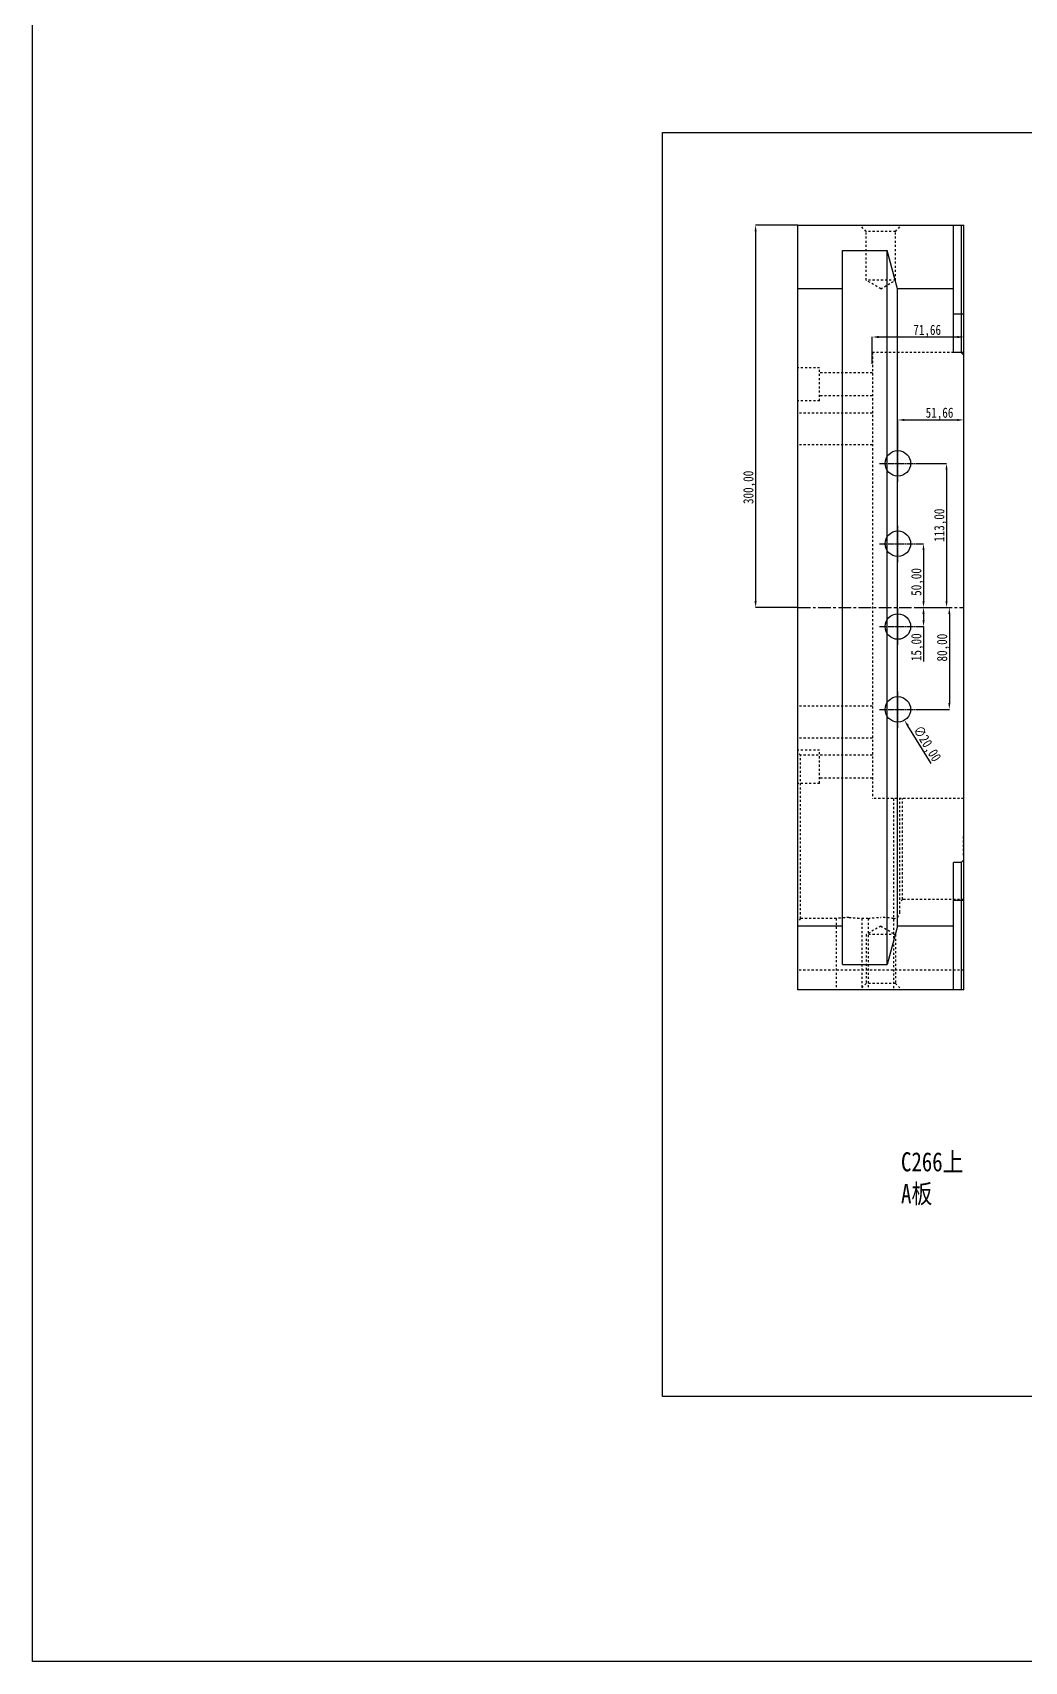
# Model space of a CAD drawing. Header units: millimetres. Extents: x -685 to 1888, y -6001 to 855.
# Drawn here: x -685 to 93, y -6001 to -4723 of the extents above; entities that cross this region are included whole.
import ezdxf

# ---------------------------------------------------------------- set-up
doc = ezdxf.new("R2010")
doc.units = ezdxf.units.MM
doc.header["$LTSCALE"] = 16.335
doc.header["$PDMODE"] = 3
doc.header["$PDSIZE"] = 0.3125
doc.linetypes.add('CENTER', pattern=[0.6, 0.375, -0.075, 0.075, -0.075])
doc.linetypes.add('HIDDEN', pattern=[0.2, 0.1, -0.1])
doc.layers.get('0').update_dxf_attribs({"linetype": 'CONTINUOUS'})
doc.layers.get('Defpoints').update_dxf_attribs({"linetype": 'CONTINUOUS'})
doc.layers.add('DEFAULT_2', color=8, linetype='HIDDEN')
doc.styles.get("Standard").update_dxf_attribs({"font": 'txt', "width": 0.8})
doc.dimstyles.new('mold', dxfattribs={"dimtxt": 8, "dimasz": 5, "dimexe": 0, "dimexo": 0, "dimgap": 0, "dimtad": 1, "dimzin": 1, "dimtxsty": 'Standard', "dimcen": 0, "dimclrd": 4, "dimclre": 4, "dimclrt": 6, "dimazin": 0, "dimtfac": 1, "dimtofl": 0, "dimtmove": 0, "dimatfit": 3, "dimfxl": 0, "dimarcsym": 0})

# ---------------------------------------------------------------- blocks, each defined once
blk = doc.blocks.new('*D331')
at = {"color": 4, "lineweight": -2}
for p, q in [((-84.8, -4874.4), (-118, -4874.4)), ((-118, -4879.4), (-118, -5169.4)), ((-84.8, -5174.4), (-118, -5174.4))]:
    blk.add_line(p, q, dxfattribs=at)
at = {"color": 4}
for points in [[(-118.9, -4879.4), (-117.2, -4879.4), (-118, -4874.4)], [(-118.9, -5169.4), (-117.2, -5169.4), (-118, -5174.4)]]:
    blk.add_solid(points, dxfattribs=at)
at = {"layer": 'Defpoints', "color": 0}
for p in [(-84.8, -4874.4), (-118, -5174.4), (-84.8, -5174.4)]:
    blk.add_point(p, dxfattribs=at)
at = {"color": 6, "insert": (-122.7, -5080.2), "char_height": 8, "attachment_point": 5, "rotation": 90}
blk.add_mtext('300,00', dxfattribs=at)
blk = doc.blocks.new('*D443')
at = {"color": 4, "lineweight": -2}
for p, q in [((-6.5, -5055), (-6.5, -5027.3)), ((-1.5, -5027.3), (40.2, -5027.3)), ((45.2, -5037.7), (45.2, -5027.3))]:
    blk.add_line(p, q, dxfattribs=at)
at = {"color": 4}
for points in [[(-1.5, -5026.5), (-1.5, -5028.1), (-6.5, -5027.3)], [(40.2, -5026.5), (40.2, -5028.1), (45.2, -5027.3)]]:
    blk.add_solid(points, dxfattribs=at)
at = {"layer": 'Defpoints', "color": 0}
for p in [(45.2, -5027.3), (45.2, -5037.7), (-6.5, -5055)]:
    blk.add_point(p, dxfattribs=at)
at = {"color": 6, "insert": (26.2, -5022.6), "char_height": 8, "attachment_point": 5}
blk.add_mtext('51,66', dxfattribs=at)
blk = doc.blocks.new('*D444')
at = {"color": 4, "lineweight": -2}
for p, q in [((7.9, -5061.4), (31.7, -5061.4)), ((31.7, -5066.4), (31.7, -5169.4)), ((13, -5174.4), (31.7, -5174.4))]:
    blk.add_line(p, q, dxfattribs=at)
at = {"color": 4}
for points in [[(30.9, -5066.4), (32.5, -5066.4), (31.7, -5061.4)], [(30.9, -5169.4), (32.5, -5169.4), (31.7, -5174.4)]]:
    blk.add_solid(points, dxfattribs=at)
at = {"layer": 'Defpoints', "color": 0}
for p in [(7.9, -5061.4), (13, -5174.4), (31.7, -5174.4)]:
    blk.add_point(p, dxfattribs=at)
at = {"color": 6, "insert": (27, -5109.9), "char_height": 8, "attachment_point": 5, "rotation": 90}
blk.add_mtext('113,00', dxfattribs=at)
blk = doc.blocks.new('*D445')
at = {"color": 4, "lineweight": -2}
for p, q in [((7.9, -5124.4), (13.6, -5124.4)), ((13.6, -5129.4), (13.6, -5169.4)), ((7.9, -5174.4), (13.6, -5174.4))]:
    blk.add_line(p, q, dxfattribs=at)
at = {"color": 4}
for points in [[(12.8, -5129.4), (14.5, -5129.4), (13.6, -5124.4)], [(12.8, -5169.4), (14.5, -5169.4), (13.6, -5174.4)]]:
    blk.add_solid(points, dxfattribs=at)
at = {"layer": 'Defpoints', "color": 0}
for p in [(7.9, -5124.4), (7.9, -5174.4), (13.6, -5174.4)]:
    blk.add_point(p, dxfattribs=at)
at = {"color": 6, "insert": (9, -5154.4), "char_height": 8, "attachment_point": 5, "rotation": 90}
blk.add_mtext('50,00', dxfattribs=at)
blk = doc.blocks.new('*D446')
at = {"color": 4, "lineweight": -2}
for p, q in [((7.9, -5174.4), (13.7, -5174.4)), ((13.7, -5179.4), (13.7, -5184.4)), ((7.9, -5189.4), (13.7, -5189.4)), ((13.7, -5189.4), (13.7, -5216.8))]:
    blk.add_line(p, q, dxfattribs=at)
at = {"color": 4}
for points in [[(12.8, -5179.4), (14.5, -5179.4), (13.7, -5174.4)], [(12.8, -5184.4), (14.5, -5184.4), (13.7, -5189.4)]]:
    blk.add_solid(points, dxfattribs=at)
at = {"layer": 'Defpoints', "color": 0}
for p in [(7.9, -5174.4), (13.7, -5174.4), (7.9, -5189.4)]:
    blk.add_point(p, dxfattribs=at)
at = {"color": 6, "insert": (9, -5205.6), "char_height": 8, "attachment_point": 5, "rotation": 90}
blk.add_mtext('15,00', dxfattribs=at)
blk = doc.blocks.new('*D447')
at = {"color": 4, "lineweight": -2}
for p, q in [((7.9, -5174.4), (33.9, -5174.4)), ((33.9, -5179.4), (33.9, -5249.4)), ((7.9, -5254.4), (33.9, -5254.4))]:
    blk.add_line(p, q, dxfattribs=at)
at = {"color": 4}
for points in [[(33.1, -5179.4), (34.7, -5179.4), (33.9, -5174.4)], [(33.1, -5249.4), (34.7, -5249.4), (33.9, -5254.4)]]:
    blk.add_solid(points, dxfattribs=at)
at = {"layer": 'Defpoints', "color": 0}
for p in [(7.9, -5174.4), (7.9, -5254.4), (33.9, -5254.4)]:
    blk.add_point(p, dxfattribs=at)
at = {"color": 6, "insert": (29.2, -5205.9), "char_height": 8, "attachment_point": 5, "rotation": 90}
blk.add_mtext('80,00', dxfattribs=at)
blk = doc.blocks.new('*D529')
at = {"color": 4, "lineweight": -2}
blk.add_line((19.6, -5296.9), (1.4, -5267.2), dxfattribs=at)
at = {"color": 4}
blk.add_solid([(2.1, -5266.7), (0.7, -5267.6), (-1.3, -5262.9)], dxfattribs=at)
at = {"layer": 'Defpoints', "color": 0}
for p in [(-11.7, -5245.9), (-1.3, -5262.9)]:
    blk.add_point(p, dxfattribs=at)
at = {"color": 6, "insert": (15.8, -5281.7), "char_height": 8, "attachment_point": 5, "rotation": 301.5609}
blk.add_mtext('∅20,00', dxfattribs=at)
blk = doc.blocks.new('*D679')
at = {"color": 4, "lineweight": -2}
for p, q in [((-26.5, -4983.3), (-26.5, -4962.2)), ((-21.5, -4962.2), (40.2, -4962.2)), ((45.2, -4990.7), (45.2, -4962.2))]:
    blk.add_line(p, q, dxfattribs=at)
at = {"color": 4}
for points in [[(-21.5, -4961.4), (-21.5, -4963.1), (-26.5, -4962.2)], [(40.2, -4961.4), (40.2, -4963.1), (45.2, -4962.2)]]:
    blk.add_solid(points, dxfattribs=at)
at = {"layer": 'Defpoints', "color": 0}
for p in [(45.2, -4962.2), (-26.5, -4983.3), (45.2, -4990.7)]:
    blk.add_point(p, dxfattribs=at)
at = {"color": 6, "insert": (16.5, -4957.6), "char_height": 8, "attachment_point": 5}
blk.add_mtext('71,66', dxfattribs=at)

msp = doc.modelspace()

# ---------------------------------------------------------------- linework, layer by layer
at = {"color": 7, "linetype": 'Continuous'}
for p, q in [((-84.826, -5474.375), (-84.826, -4874.375)), ((-84.826, -4874.375), (45.174, -4874.375)), ((37.174, -4974.375), (37.174, -4874.375)), ((43.174, -4874.375), (43.174, -4974.375)), ((45.174, -5474.375), (45.174, -4874.375)), ((-49.826, -5454.375), (-49.826, -4894.375)), ((-49.826, -4894.375), (-14.826, -4894.375)), ((-14.826, -5454.375), (-14.826, -4894.375)), ((-6.787, -4924.375), (-14.826, -4894.375)), ((-49.826, -4924.375), (-84.826, -4924.375)), ((-6.787, -5424.375), (-6.787, -4924.375)), ((37.174, -4924.375), (-6.787, -4924.375)), ((45.174, -4944.375), (37.174, -4944.375)), ((43.174, -4974.375), (37.174, -4974.375)), ((45.174, -4976.375), (43.174, -4974.375)), ((43.174, -5374.375), (37.174, -5374.375)), ((37.174, -5474.375), (37.174, -5374.375)), ((43.174, -5374.375), (45.174, -5372.375)), ((43.174, -5374.375), (43.174, -5474.375)), ((45.174, -5404.375), (37.174, -5404.375)), ((-49.826, -5424.375), (-84.826, -5424.375)), ((-6.787, -5424.375), (-14.826, -5454.375)), ((37.174, -5424.375), (-6.787, -5424.375)), ((-49.826, -5454.375), (-14.826, -5454.375)), ((45.174, -5474.375), (-84.826, -5474.375))]:
    msp.add_line(p, q, dxfattribs=at)
at = {"color": 1, "linetype": 'CENTER', "ltscale": 0.248791}
for p, q in [((-6.485, -5075.775), (-6.485, -5046.975)), ((-20.885, -5061.375), (7.915, -5061.375)), ((-6.485, -5138.775), (-6.485, -5109.975)), ((-20.885, -5124.375), (7.915, -5124.375)), ((-6.485, -5203.775), (-6.485, -5174.975)), ((-20.885, -5189.375), (7.915, -5189.375)), ((-6.485, -5268.775), (-6.485, -5239.975)), ((-20.885, -5254.375), (7.915, -5254.375))]:
    msp.add_line(p, q, dxfattribs=at)
at = {"color": 1, "linetype": 'CENTER', "ltscale": 1.617141}
msp.add_line((-84.826, -5174.375), (45.174, -5174.375), dxfattribs=at)
for points in [[(-685.042, 854.858), (1888.224, 854.858), (1888.224, -6001.234), (-685.042, -6001.234)], [(-190.92, -4801.877), (844.85, -4801.877), (844.85, -5793.491), (-190.92, -5793.491)]]:
    msp.add_lwpolyline(points, close=True)
for centre in [(-6.485, -5061.375), (-6.485, -5124.375), (-6.485, -5189.375), (-6.485, -5254.375)]:
    msp.add_circle(centre, 10)
at = {"layer": 'DEFAULT_2', "color": 8, "linetype": 'HIDDEN'}
for p, q in [((-31.326, -4879.375), (-36.326, -4874.375)), ((-31.326, -4917.735), (-31.326, -4879.375)), ((-8.326, -4879.375), (-31.326, -4879.375)), ((-8.326, -4879.375), (-3.326, -4874.375)), ((-8.326, -4917.735), (-8.326, -4879.375)), ((-19.826, -4924.375), (-31.326, -4917.735)), ((-8.326, -4917.735), (-31.326, -4917.735)), ((-19.826, -4924.375), (-8.326, -4917.735)), ((-26.485, -4974.375), (-26.485, -5324.375)), ((37.174, -4974.375), (-26.485, -4974.375)), ((45.174, -4974.375), (43.174, -4974.375)), ((-67.826, -4986.375), (-84.826, -4986.375)), ((-67.826, -5012.375), (-67.826, -4986.375)), ((-26.485, -4990.375), (-67.826, -4990.375)), ((-26.485, -5008.375), (-67.826, -5008.375)), ((-67.826, -5012.375), (-84.826, -5012.375)), ((-26.485, -5021.875), (-84.826, -5021.875)), ((-26.485, -5046.875), (-84.826, -5046.875)), ((-26.485, -5251.875), (-84.826, -5251.875)), ((-26.485, -5276.875), (-84.826, -5276.875)), ((-67.826, -5286.375), (-84.826, -5286.375)), ((-82.826, -5290.3), (-84.826, -5288.3)), ((-67.826, -5312.375), (-67.826, -5286.375)), ((-82.826, -5418.45), (-82.826, -5290.3)), ((-26.485, -5290.3), (-82.826, -5290.3)), ((-26.485, -5290.375), (-67.826, -5290.375)), ((-67.826, -5312.375), (-84.826, -5312.375)), ((-26.485, -5308.375), (-67.826, -5308.375)), ((45.174, -5324.375), (-26.485, -5324.375)), ((-9.826, -5324.375), (-9.826, -5474.375)), ((-4.826, -5413.448), (-4.826, -5324.375)), ((-2.826, -5403.405), (-2.826, -5324.375)), ((45.174, -5353.991), (44.674, -5353.991)), ((44.674, -5353.991), (44.674, -5369.229)), ((45.174, -5354.155), (44.674, -5354.155)), ((45.174, -5354.32), (44.674, -5354.32)), ((45.174, -5355.162), (44.674, -5355.162)), ((45.174, -5355.192), (44.674, -5355.192)), ((45.174, -5355.318), (44.674, -5355.318)), ((45.174, -5355.363), (44.674, -5355.363)), ((45.174, -5355.665), (44.674, -5355.665)), ((45.174, -5355.702), (44.674, -5355.702)), ((45.174, -5356.022), (44.674, -5356.022)), ((45.174, -5356.152), (44.674, -5356.152)), ((45.174, -5356.313), (44.674, -5356.313)), ((45.174, -5356.363), (44.674, -5356.363)), ((45.174, -5356.407), (44.674, -5356.407)), ((45.174, -5357.066), (44.674, -5357.066)), ((45.174, -5357.67), (44.674, -5357.67)), ((45.174, -5357.816), (44.674, -5357.816)), ((45.174, -5358.017), (44.674, -5358.017)), ((45.174, -5358.072), (44.674, -5358.072)), ((45.174, -5358.217), (44.674, -5358.217)), ((45.174, -5358.393), (44.674, -5358.393)), ((45.174, -5358.484), (44.674, -5358.484)), ((45.174, -5359.097), (44.674, -5359.097)), ((45.174, -5359.61), (44.674, -5359.61)), ((45.174, -5359.994), (44.674, -5359.994)), ((45.174, -5360.346), (44.674, -5360.346)), ((45.174, -5360.379), (44.674, -5360.379)), ((45.174, -5360.543), (44.674, -5360.543)), ((45.174, -5360.617), (44.674, -5360.617)), ((45.174, -5360.717), (44.674, -5360.717)), ((45.174, -5360.882), (44.674, -5360.882)), ((45.174, -5360.992), (44.674, -5360.992)), ((45.174, -5361.38), (44.674, -5361.38)), ((45.174, -5361.513), (44.674, -5361.513)), ((45.174, -5362.593), (44.674, -5362.593)), ((45.174, -5363.06), (44.674, -5363.06)), ((45.174, -5363.097), (44.674, -5363.097)), ((45.174, -5363.426), (44.674, -5363.426)), ((45.174, -5363.545), (44.674, -5363.545)), ((45.174, -5364.204), (44.674, -5364.204)), ((45.174, -5365.057), (44.674, -5365.057)), ((45.174, -5365.639), (44.674, -5365.639)), ((45.174, -5365.744), (44.674, -5365.744)), ((45.174, -5365.794), (44.674, -5365.794)), ((45.174, -5365.936), (44.674, -5365.936)), ((45.174, -5366.227), (44.674, -5366.227)), ((45.174, -5366.501), (44.674, -5366.501)), ((45.174, -5366.604), (44.674, -5366.604)), ((45.174, -5366.675), (44.674, -5366.675)), ((45.174, -5366.73), (44.674, -5366.73)), ((45.174, -5366.877), (44.674, -5366.877)), ((45.174, -5367.81), (44.674, -5367.81)), ((45.174, -5368.02), (44.674, -5368.02)), ((45.174, -5368.121), (44.674, -5368.121)), ((45.174, -5369.229), (44.674, -5369.229)), ((-2.826, -5403.405), (-4.826, -5405.405)), ((45.174, -5403.405), (-2.826, -5403.405)), ((-82.826, -5418.45), (-84.826, -5420.45)), ((-54.826, -5418.45), (-82.826, -5418.45)), ((-54.826, -5418.45), (-54.826, -5474.375)), ((-29.826, -5418.45), (-34.826, -5418.45)), ((-34.826, -5418.45), (-34.826, -5474.375)), ((-19.826, -5424.375), (-31.326, -5431.014)), ((-29.826, -5418.45), (-29.826, -5474.375)), ((-19.826, -5424.375), (-8.326, -5431.014)), ((-8.326, -5431.014), (-31.326, -5431.014)), ((-31.326, -5431.014), (-31.326, -5469.375)), ((-8.326, -5431.014), (-8.326, -5469.375)), ((45.174, -5458.875), (-84.826, -5458.875)), ((-31.326, -5469.375), (-36.326, -5474.375)), ((-8.326, -5469.375), (-31.326, -5469.375)), ((-8.326, -5469.375), (-3.326, -5474.375))]:
    msp.add_line(p, q, dxfattribs=at)
for centre, radius, start, end in [((-44.813, -5481.469), 63.804, 90.011454, 94.529247), ((-19.86, -5482.174), 64.509, 81.051579, 89.969731), ((-9.826, -5413.45), 5, 270, 0)]:
    msp.add_arc(centre, radius, start, end, dxfattribs=at)
for points, knots in [([(-44.826, -5417.665), (-45.477, -5417.665), (-46.754, -5417.685), (-48.608, -5417.769), (-50.314, -5417.895), (-51.613, -5418.025), (-52.53, -5418.131), (-53.113, -5418.204), (-53.615, -5418.272), (-54.034, -5418.331), (-54.362, -5418.379), (-54.584, -5418.413), (-54.706, -5418.431), (-54.776, -5418.444), (-54.795, -5418.443), (-54.829, -5418.452), (-54.826, -5418.45)], [0, 0, 0, 0, 0.1944887, 0.38174118, 0.55423348, 0.70566957, 0.77166641, 0.83028144, 0.88096836, 0.92319193, 0.95650568, 0.98059181, 0.98907802, 0.99514589, 0.99878653, 1, 1, 1, 1]), ([(-44.826, -5417.665), (-44.175, -5417.665), (-42.897, -5417.685), (-41.044, -5417.769), (-39.338, -5417.895), (-38.039, -5418.025), (-37.121, -5418.131), (-36.539, -5418.204), (-36.036, -5418.272), (-35.618, -5418.331), (-35.324, -5418.374), (-35.135, -5418.402), (-35.025, -5418.419), (-34.945, -5418.43), (-34.876, -5418.444), (-34.856, -5418.442), (-34.823, -5418.453), (-34.826, -5418.45)], [0, 0, 0, 0, 0.19448896, 0.38174163, 0.5542341, 0.7056703, 0.77166713, 0.83028213, 0.88096898, 0.92319243, 0.95650608, 0.96972182, 0.98059204, 0.98907809, 0.99514582, 0.99878647, 1, 1, 1, 1]), ([(-29.826, -5418.45), (-29.822, -5418.448), (-29.805, -5418.449), (-29.77, -5418.44), (-29.709, -5418.432), (-29.582, -5418.412), (-29.363, -5418.379), (-29.034, -5418.331), (-28.615, -5418.272), (-28.113, -5418.204), (-27.53, -5418.131), (-26.613, -5418.025), (-25.314, -5417.895), (-23.608, -5417.769), (-21.754, -5417.685), (-20.477, -5417.665), (-19.826, -5417.665)], [0, 0, 0, 0, 0.00121365, 0.00485438, 0.01092211, 0.01940836, 0.0434955, 0.07681043, 0.11903479, 0.16972338, 0.22833955, 0.29433634, 0.44577177, 0.6182593, 0.80550979, 1, 1, 1, 1]), ([(-9.826, -5418.45), (-10.08, -5418.41), (-13.387, -5417.913), (-16.739, -5417.665), (-19.826, -5417.665)], [0, 0, 0, 0, 0.07689121, 1, 1, 1, 1])]:
    msp.add_open_spline(points, degree=3, knots=knots, dxfattribs=at)

# ---------------------------------------------------------------- texts
at = {"insert": (-3.997, -5601.772), "char_height": 15, "width": 142.61871, "attachment_point": 1}
msp.add_mtext('{\\fSimSun|b0|i0|c134|p2;\\C1;C266上\\PA板}', dxfattribs=at)

# ---------------------------------------------------------------- dimensions: what is measured, and where the dimension line sits
for base, p1, p2, picture, middle in [((-118.031, -5174.375), (-84.826, -4874.375), (-84.826, -5174.375), '*D331', (-118.031, -5080.231)), ((31.708, -5174.375), (7.915, -5061.375), (13.026, -5174.375), '*D444', (31.708, -5109.89)), ((13.649, -5174.375), (7.915, -5124.375), (7.915, -5174.375), '*D445', (13.649, -5154.368)), ((13.653, -5174.375), (7.915, -5189.375), (7.915, -5174.375), '*D446', (13.653, -5205.575)), ((33.892, -5254.375), (7.915, -5174.375), (7.915, -5254.375), '*D447', (33.892, -5205.92))]:
    dim = msp.add_linear_dim(base=base, p1=p1, p2=p2, angle=90, dimstyle='mold')
    dim.commit()
    dim.dimension.update_dxf_attribs({"geometry": picture, "text_midpoint": middle, "dimtype": 160})
for base, p1, p2, picture, middle in [((45.174, -4962.239), (-26.485, -4983.271), (45.174, -4990.72), '*D679', (16.458, -4962.239)), ((45.174, -5027.293), (-6.485, -5054.96), (45.174, -5037.658), '*D443', (26.198, -5027.293))]:
    dim = msp.add_linear_dim(base=base, p1=p1, p2=p2, dimstyle='mold')
    dim.commit()
    dim.dimension.update_dxf_attribs({"geometry": picture, "text_midpoint": middle, "dimtype": 160})
dim = msp.add_diameter_dim_2p(p1=(-11.719, -5245.854), p2=(-1.251, -5262.896), dimstyle='mold')
dim.commit()
dim.dimension.update_dxf_attribs({"geometry": '*D529', "text_midpoint": (15.775, -5281.699)})

doc.saveas('drawing.dxf')
